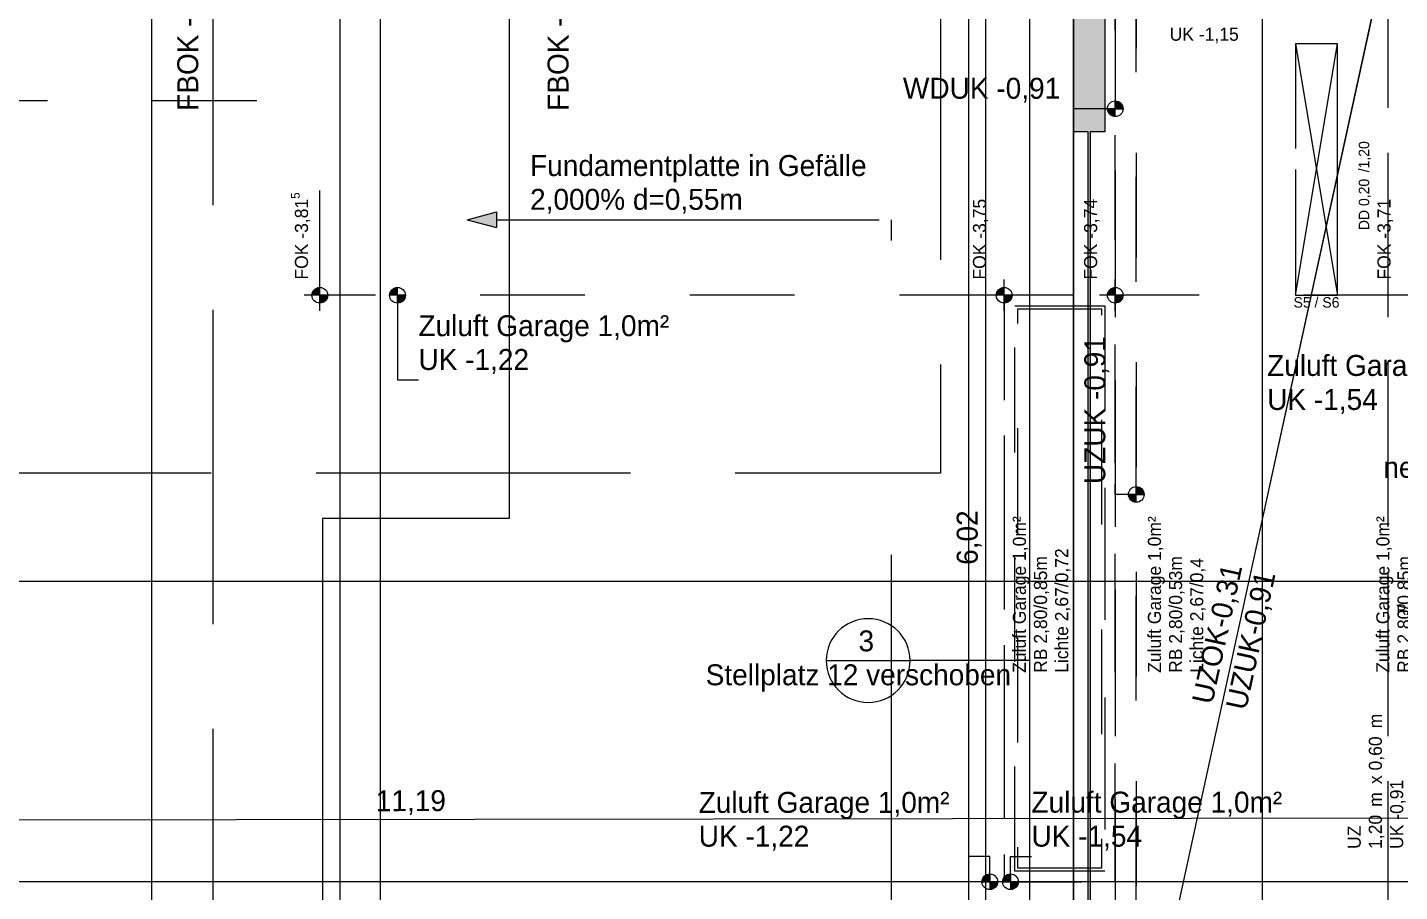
# Model space of a CAD drawing. Header units: metres. Extents: x -14 to 130, y -38 to 4.
# Drawn here: x 7.51 to 14.06, y -13.48 to -9.36 of the extents above; entities that cross this region are included whole.
import ezdxf

# ---------------------------------------------------------------- set-up
doc = ezdxf.new("R2010")
doc.units = ezdxf.units.M
doc.header["$MEASUREMENT"] = 0
for name, pattern in [('Schnittlinie', [0.006, 0.003, -0.0015, 0, -0.0015]), ('Strichliert_1_-1', [2, 1, -1]), ('Strichlinie eng', [0.002, 0.0015, -0.0005]), ('Untersicht', [0.001, 0.0005, -0.0005])]:
    doc.linetypes.add(name, pattern=pattern)
for name, color, linetype in [('-1._KG PP_3_250 Träger Unterzug', 7, 'Continuous'), ('-1._KG PP_3_270 Deckendurchbruchsymbol', 7, 'Continuous'), ('-1._KG PP_3_570 Beschriftung 3D', 7, 'Continuous'), ('-1._KG PP_3_810 Raum', 7, 'Continuous'), ('-1._KG PP_3_815 Raumbegrenzung', 7, 'Continuous'), ('-1._KG PP_3_851 Marker Schnitt', 7, 'Continuous'), ('-1._KG PP_3_860 Marker Änderung bis 26mmtt', 7, 'Continuous'), ('-1._KG PP_3_870 Dokumentation allgemein', 7, 'Continuous'), ('-1._KG PP_3_945 Einreichplan Beschriftung', 7, 'Continuous'), ('-1._KG PP_3_950 Polierplan Bemaßung', 7, 'Continuous'), ('-1._KG PP_3_970 Brandschutz', 7, 'Continuous'), ('-1._KG PP_3_Bemaßen_Sperrmaß 2D', 7, 'Continuous'), ('-1._KG PP_3_Kataster Grenzpunkte_Grenzpunkt (GP) Hausecke_Kennzeichen', 7, 'Continuous'), ('-1._KG PP_3_Kataster Grenzpunkte_Grenzpunkt (GP) Hausecke_Punktnummer', 7, 'Continuous'), ('-1._KG PP_3_Kataster Grundstücke_Grundstück', 7, 'Continuous'), ('-1._KG PP_3_Kataster Grundstücke_Grundstück_Eigentümer', 7, 'Continuous')]:
    doc.layers.add(name, color=color, linetype=linetype)
doc.styles.add('ERSTELLTER_STIL_5', font='')
doc.styles.get('ERSTELLTER_STIL_5').set_extended_font_data('Eurostile')
doc.linetypes.add('GAS', pattern='A,0,[1,415_260415_PP_VA_1_2 -1 KG1.Shx,S=0.186508,R=0,X=0,Y=0],-26.5,0', length=26.5)
doc.linetypes.add('Wolke', pattern='A,0,[3,415_260415_PP_VA_1_2 -1 KG1.Shx,S=0.00023923,R=0,X=-3.85971e-06,Y=0.000734738],-0.03,0', length=0.03)

msp = doc.modelspace()

# ---------------------------------------------------------------- hatches: boundary and pattern name
at = {"layer": '-1._KG PP_3_570 Beschriftung 3D', "linetype": 'Continuous', "lineweight": 0, "true_color": 0x191100}
h = msp.add_hatch(color=28, dxfattribs=at)
h.paths.add_polyline_path([(13.15, -8.955), (12.5, -8.955), (12.5, -9.855), (12.57, -9.855), (12.57, -14.055), (12.5, -14.055), (12.5, -14.955), (13.15, -14.955), (13.15, -14.885), (14.17, -14.885), (14.17, -14.955), (14.82, -14.955), (14.82, -14.055), (14.75, -14.055), (14.75, -9.855), (14.82, -9.855), (14.82, -8.955), (14.17, -8.955), (14.17, -9.025), (13.15, -9.025)])
h.paths.add_polyline_path([(12.58, -14.055), (12.58, -9.855), (12.65, -9.855), (12.65, -9.105), (13.15, -9.105), (13.15, -9.035), (14.17, -9.035), (14.17, -9.105), (14.67, -9.105), (14.67, -9.855), (14.74, -9.855), (14.74, -14.055), (14.67, -14.055), (14.67, -14.805), (14.17, -14.805), (14.17, -14.875), (13.15, -14.875), (13.15, -14.805), (12.65, -14.805), (12.65, -14.055)], flags=0)
at = {"layer": '-1._KG PP_3_Kataster Grenzpunkte_Grenzpunkt (GP) Hausecke_Kennzeichen', "linetype": 'Continuous', "lineweight": 13, "true_color": 0xff6400}
for points in [[(12.7, -9.7443), (12.6625, -9.7443), (12.6654, -9.7586), (12.6735, -9.7708), (12.6856, -9.7789), (12.7, -9.7818)], [(12.7, -9.7443), (12.7375, -9.7443), (12.7346, -9.7299), (12.7265, -9.7178), (12.7144, -9.7096), (12.7, -9.7068)]]:
    msp.add_hatch(color=30, dxfattribs=at).paths.add_polyline_path(points)
at = {"layer": '-1._KG PP_3_Kataster Grenzpunkte_Grenzpunkt (GP) Hausecke_Kennzeichen', "linetype": 'Continuous', "lineweight": 0, "true_color": 0x000000}
for points in [[(9.6079, -10.2746), (9.7478, -10.3121), (9.7478, -10.2371)], [(8.905, -10.635), (8.905, -10.5975), (8.8906, -10.6004), (8.8785, -10.6085), (8.8704, -10.6206), (8.8675, -10.635)], [(9.2754, -10.635), (9.2754, -10.5975), (9.2611, -10.6004), (9.2489, -10.6085), (9.2408, -10.6206), (9.2379, -10.635)], [(12.17, -10.635), (12.17, -10.5975), (12.1556, -10.6004), (12.1435, -10.6085), (12.1354, -10.6206), (12.1325, -10.635)], [(12.7, -10.635), (12.7, -10.5975), (12.6856, -10.6004), (12.6735, -10.6085), (12.6654, -10.6206), (12.6625, -10.635)], [(8.905, -10.635), (8.905, -10.6725), (8.9194, -10.6696), (8.9315, -10.6615), (8.9396, -10.6494), (8.9425, -10.635)], [(9.2754, -10.635), (9.2754, -10.6725), (9.2898, -10.6696), (9.3019, -10.6615), (9.3101, -10.6494), (9.3129, -10.635)], [(12.17, -10.635), (12.17, -10.6725), (12.1844, -10.6696), (12.1965, -10.6615), (12.2046, -10.6494), (12.2075, -10.635)], [(12.7, -10.635), (12.7, -10.6725), (12.7144, -10.6696), (12.7265, -10.6615), (12.7346, -10.6494), (12.7375, -10.635)], [(12.8, -11.586), (12.7625, -11.586), (12.7654, -11.6004), (12.7735, -11.6125), (12.7856, -11.6206), (12.8, -11.6235)], [(12.8, -11.586), (12.8375, -11.586), (12.8346, -11.5717), (12.8265, -11.5595), (12.8144, -11.5514), (12.8, -11.5485)], [(12.1013, -13.435), (12.1013, -13.3975), (12.087, -13.4004), (12.0748, -13.4085), (12.0667, -13.4206), (12.0638, -13.435)], [(12.2, -13.435), (12.2, -13.3975), (12.1856, -13.4004), (12.1735, -13.4085), (12.1654, -13.4206), (12.1625, -13.435)], [(12.1013, -13.435), (12.1013, -13.4725), (12.1157, -13.4696), (12.1279, -13.4615), (12.136, -13.4494), (12.1388, -13.435)], [(12.2, -13.435), (12.2, -13.4725), (12.2144, -13.4696), (12.2265, -13.4615), (12.2346, -13.4494), (12.2375, -13.435)]]:
    msp.add_hatch(color=18, dxfattribs=at).paths.add_polyline_path(points)

# ---------------------------------------------------------------- linework, layer by layer
at = {"layer": '-1._KG PP_3_250 Träger Unterzug', "color": 76, "linetype": 'GAS', "lineweight": 13, "ltscale": 1000, "true_color": 0x3f7f02}
msp.add_line((13.4, -8.955), (13.4, -14.47), dxfattribs=at)
at = {"layer": '-1._KG PP_3_250 Träger Unterzug', "color": 76, "linetype": 'Untersicht', "lineweight": 13, "ltscale": 1000, "true_color": 0x3f7f02, "flags": 128}
for points in [[(12.8, -8.955), (12.8, -14.47)], [(14, -8.955), (14, -14.47)], [(13.76, -9.435), (13.56, -9.435)], [(13.56, -9.435), (13.56, -10.635)], [(13.76, -10.635), (13.76, -9.435)], [(13.56, -10.635), (13.76, -10.635)]]:
    msp.add_lwpolyline(points, dxfattribs=at)
at = {"layer": '-1._KG PP_3_270 Deckendurchbruchsymbol', "color": 7, "linetype": 'Strichlinie eng', "lineweight": 13, "ltscale": 1000}
for p, q in [((13.56, -10.635), (13.76, -9.435)), ((13.56, -9.435), (13.76, -10.635))]:
    msp.add_line(p, q, dxfattribs=at)
at = {"layer": '-1._KG PP_3_270 Deckendurchbruchsymbol', "color": 7, "linetype": 'Strichlinie eng', "lineweight": 13, "ltscale": 1000, "flags": 128}
msp.add_lwpolyline([(13.76, -10.635), (13.76, -9.435), (13.56, -9.435), (13.56, -10.635)], close=True, dxfattribs=at)
at = {"layer": '-1._KG PP_3_570 Beschriftung 3D', "color": 40, "linetype": 'Continuous', "lineweight": 0, "ltscale": 1000, "true_color": 0xffb300, "flags": 128}
for points in [[(12.5, -9.855), (12.5, -8.955)], [(12.65, -9.105), (12.65, -9.855)], [(12.6504, -9.105), (12.6504, -9.855)], [(12.57, -9.855), (12.5, -9.855)], [(12.57, -14.055), (12.57, -9.855)], [(12.65, -9.855), (12.58, -9.855)], [(12.58, -9.855), (12.58, -14.055)], [(12.5804, -9.855), (12.5804, -14.055)]]:
    msp.add_lwpolyline(points, dxfattribs=at)
at = {"layer": '-1._KG PP_3_810 Raum', "color": 5, "linetype": 'Continuous', "lineweight": 0, "ltscale": 1000, "flags": 128}
msp.add_lwpolyline([(12.5, -8.955), (12.5, -14.955), (14.82, -14.955), (14.82, -8.955)], close=True, dxfattribs=at)
at = {"layer": '-1._KG PP_3_815 Raumbegrenzung', "color": 5, "linetype": 'Continuous', "lineweight": 0, "ltscale": 1000, "flags": 128}
msp.add_lwpolyline([(12.5, -14.955), (12.5, -8.955), (14.82, -8.955), (14.82, -14.955)], close=True, dxfattribs=at)
at = {"layer": '-1._KG PP_3_851 Marker Schnitt', "color": 7, "linetype": 'Schnittlinie', "lineweight": 13, "ltscale": 1000}
for p, q in [((9.8079, 3.0949), (9.8079, -11.7)), ((11.63, -5.7741), (11.63, -35.645)), ((9.8079, -11.7), (8.9179, -11.7)), ((8.9179, -11.7), (8.9179, -29.1277))]:
    msp.add_line(p, q, dxfattribs=at)
at = {"layer": '-1._KG PP_3_860 Marker Änderung bis 26mmtt', "color": 200, "linetype": 'Wolke', "lineweight": 13, "ltscale": 1000, "true_color": 0xd600ff}
msp.add_line((12.2904, -8.865), (12.2904, -15.1218), dxfattribs=at)
at = {"layer": '-1._KG PP_3_860 Marker Änderung bis 26mmtt', "color": 7, "linetype": 'Continuous', "lineweight": 13, "ltscale": 1000}
for p in [(11.3209, -12.3792), (12.2904, -12.3792)]:
    msp.add_line(p, (11.7209, -12.3792), dxfattribs=at)
for start, end in [(0, 180), (180, 0)]:
    msp.add_arc((11.5209, -12.3792), 0.2, start, end, dxfattribs=at)
at = {"layer": '-1._KG PP_3_870 Dokumentation allgemein', "color": 140, "linetype": 'Strichlinie eng', "lineweight": 0, "ltscale": 1000, "true_color": 0x00b9ff, "flags": 128}
for points in [[(8.395, -8.705), (8.395, -14.705), (5.875, -14.705), (5.875, -8.705)], [(5.8669, -8.965), (11.8669, -8.965), (11.8669, -11.485), (5.8669, -11.485)]]:
    msp.add_lwpolyline(points, close=True, dxfattribs=at)
at = {"layer": '-1._KG PP_3_970 Brandschutz', "color": 16, "linetype": 'GAS', "lineweight": 13, "ltscale": 1000, "true_color": 0x7e0000}
for p, q in [((12.22, -13.435), (6.105, -13.435)), ((12.7, -13.435), (12.17, -13.435)), ((14.15, -13.435), (12.65, -13.435))]:
    msp.add_line(p, q, dxfattribs=at)
at = {"layer": '-1._KG PP_3_970 Brandschutz', "color": 16, "linetype": 'Untersicht', "lineweight": 13, "ltscale": 1000, "true_color": 0x7e0000, "flags": 128}
for points in [[(6.105, -9.705), (8.905, -9.705)], [(8.905, -10.635), (8.905, -9.705)], [(12.17, -10.635), (8.905, -10.635)], [(12.17, -10.635), (12.17, -13.435)], [(12.7, -13.435), (12.7, -10.635)], [(14.1, -10.635), (12.7, -10.635)], [(12.22, -13.385), (12.22, -10.685)], [(12.22, -10.685), (12.65, -10.685)], [(12.65, -10.685), (12.65, -13.385)], [(12.65, -13.385), (12.22, -13.385)], [(12.17, -13.435), (6.105, -13.435)], [(14.1, -13.435), (12.7, -13.435)]]:
    msp.add_lwpolyline(points, dxfattribs=at)
for points in [[(12.7, -13.435), (12.7, -10.635), (12.17, -10.635), (12.17, -13.435)], [(12.22, -13.385), (12.22, -10.685), (12.65, -10.685), (12.65, -13.385)], [(12.635, -13.37), (12.235, -13.37), (12.235, -10.7), (12.635, -10.7)]]:
    msp.add_lwpolyline(points, close=True, dxfattribs=at)
at = {"layer": '-1._KG PP_3_Bemaßen_Sperrmaß 2D', "color": 5, "linetype": 'GAS', "lineweight": 0, "ltscale": 1000}
for p, q in [((9, 3), (9, -36)), ((12, 3), (12, -36)), ((-1.5, -12), (21, -12))]:
    msp.add_line(p, q, dxfattribs=at)
at = {"layer": '-1._KG PP_3_Kataster Grenzpunkte_Grenzpunkt (GP) Hausecke_Kennzeichen', "color": 76, "linetype": 'Continuous', "lineweight": 13, "ltscale": 1000, "true_color": 0x3f7f02}
msp.add_line((8.1042, -34.025), (8.1042, 0), dxfattribs=at)
at = {"layer": '-1._KG PP_3_Kataster Grenzpunkte_Grenzpunkt (GP) Hausecke_Kennzeichen', "color": 6, "linetype": 'Continuous', "lineweight": 13, "ltscale": 1000, "true_color": 0xfb02fe}
for p, q in [((12.0822, -14.975), (12.0822, -8.955)), ((3.9291, -13.1432), (15.1197, -13.1293))]:
    msp.add_line(p, q, dxfattribs=at)
at = {"layer": '-1._KG PP_3_Kataster Grenzpunkte_Grenzpunkt (GP) Hausecke_Kennzeichen', "color": 7, "linetype": 'Strichliert_1_-1', "lineweight": 13, "ltscale": 1000}
for p, q in [((12.8005, -14.4676), (14, -8.955)), ((14, -8.955), (13.357, -11.9092))]:
    msp.add_line(p, q, dxfattribs=at)
at = {"layer": '-1._KG PP_3_Kataster Grenzpunkte_Grenzpunkt (GP) Hausecke_Kennzeichen', "color": 30, "linetype": 'Continuous', "lineweight": 13, "ltscale": 1000, "true_color": 0xff6400}
for p, q in [((12.6, -9.7443), (12.5, -9.7443)), ((12.7, -9.7443), (12.6, -9.7443)), ((12.6625, -9.7443), (12.7375, -9.7443)), ((12.7, -9.7818), (12.7, -9.7068))]:
    msp.add_line(p, q, dxfattribs=at)
at = {"layer": '-1._KG PP_3_Kataster Grenzpunkte_Grenzpunkt (GP) Hausecke_Kennzeichen', "color": 7, "linetype": 'Continuous', "lineweight": 13, "ltscale": 1000}
for p, q in [((9.6079, -10.2746), (9.7478, -10.2371)), ((9.6079, -10.2746), (9.7478, -10.3121)), ((9.7478, -10.2371), (9.7478, -10.3121)), ((9.7478, -10.2746), (9.8079, -10.2746)), ((9.8079, -10.2746), (9.9079, -10.2746)), ((9.9079, -10.2746), (11.5738, -10.2746)), ((8.905, -10.71), (8.905, -10.56)), ((9.2754, -10.6725), (9.2754, -10.5975)), ((12.17, -10.71), (12.17, -10.56)), ((12.7, -10.71), (12.7, -10.56)), ((8.98, -10.635), (8.83, -10.635)), ((9.3129, -10.635), (9.2379, -10.635)), ((9.2754, -10.635), (9.2754, -11.0392)), ((12.245, -10.635), (12.095, -10.635)), ((12.775, -10.635), (12.625, -10.635)), ((14.175, -10.635), (14.025, -10.635)), ((9.2754, -11.0392), (9.3754, -11.0392)), ((12.7, -11.586), (12.7, -11.536)), ((12.8, -11.586), (12.7, -11.586)), ((12.7625, -11.586), (12.8375, -11.586)), ((12.8, -11.6235), (12.8, -11.5485)), ((12.1013, -13.315), (12.0013, -13.315)), ((12.1013, -13.435), (12.1013, -13.315)), ((12.2, -13.435), (12.2, -13.315)), ((12.2, -13.315), (12.3, -13.315)), ((12.1013, -13.3975), (12.1013, -13.4725)), ((12.2, -13.3975), (12.2, -13.4725)), ((12.0638, -13.435), (12.1388, -13.435)), ((12.1625, -13.435), (12.2375, -13.435))]:
    msp.add_line(p, q, dxfattribs=at)
at = {"layer": '-1._KG PP_3_Kataster Grenzpunkte_Grenzpunkt (GP) Hausecke_Kennzeichen', "color": 30, "linetype": 'Continuous', "lineweight": 13, "ltscale": 1000, "true_color": 0xff6400}
msp.add_circle((12.7, -9.7443), 0.0375, dxfattribs=at)
at = {"layer": '-1._KG PP_3_Kataster Grenzpunkte_Grenzpunkt (GP) Hausecke_Kennzeichen', "color": 7, "linetype": 'Continuous', "lineweight": 13, "ltscale": 1000}
for centre in [(8.905, -10.635), (9.2754, -10.635), (12.17, -10.635), (12.7, -10.635), (12.8, -11.586), (12.1013, -13.435), (12.2, -13.435)]:
    msp.add_circle(centre, 0.0375, dxfattribs=at)
at = {"layer": '-1._KG PP_3_Kataster Grenzpunkte_Grenzpunkt (GP) Hausecke_Punktnummer', "color": 8, "linetype": 'Continuous', "lineweight": 13, "ltscale": 1000, "true_color": 0x7e7f7f}
msp.add_line((9.1926, -7.735), (9.1926, -24.7782), dxfattribs=at)
at = {"layer": '-1._KG PP_3_Kataster Grundstücke_Grundstück', "color": 30, "linetype": 'Untersicht', "lineweight": 13, "ltscale": 1000, "true_color": 0xff6400, "flags": 128}
for points in [[(14.1, -14.47), (14.1, -8.955), (12.7, -8.955), (12.7, -14.47)], [(12.7, -14.47), (12.8, -14.47), (12.8, -8.955), (12.7, -8.955)], [(14, -14.47), (14.1, -14.47), (14.1, -8.955), (14, -8.955)]]:
    msp.add_lwpolyline(points, close=True, dxfattribs=at)
msp.add_lwpolyline([(12.7, -14.37), (12.7, -9.055)], dxfattribs=at)

# ---------------------------------------------------------------- texts
at = {"layer": '-1._KG PP_3_270 Deckendurchbruchsymbol', "color": 1, "linetype": 'Continuous', "lineweight": 0, "insert": (13.926, -10.0995), "char_height": 0.05, "attachment_point": 8, "rotation": 90, "style": 'ERSTELLTER_STIL_5'}
msp.add_mtext('\\A1;{\\pqc;\\pt0;\\fEurostile|b0|i0|c0|p0;\\W1.000000;DD 0,20\\fEurostile|b0|i0|c0|p0;\\W1.000000;\\A1{\\H.66x;\\S^  ;}\\fEurostile|b0|i0|c0|p0;\\W1.000000; /1,20\\fEurostile|b0|i0|c0|p0;\\W1.000000;\\A1{\\H.66x;\\S^  ;}\\fEurostile|b0|i0|c0|p0;\\W1.000000;\\fEurostile|b0|i0|c0|p0;\\W1.000000;\\A1{\\H.66x;\\S^  ;}}', dxfattribs=at)
at = {"layer": '-1._KG PP_3_270 Deckendurchbruchsymbol', "color": 1, "linetype": 'Continuous', "lineweight": 0, "char_height": 0.05, "style": 'ERSTELLTER_STIL_5'}
for s, insert, attachment_point in [('\\A1;{\\pqc;\\pt0;\\fEurostile|b0|i0|c0|p0;\\W1.000000;S5 / S6}', (13.66, -10.6439), 2), ('\\A1;{\\pqc;\\pt0;\\fEurostile|b0|i0|c0|p0;\\W1.000000;RAR - Aufstandsbogen BD Ø0,17\\fEurostile|b0|i0|c0|p0;\\W1.000000;\\A1{\\H.66x;\\S^  ;}\\fEurostile|b0|i0|c0|p0;\\W1.000000;\\fEurostile|b0|i0|c0|p0;\\W1.000000;\\A1{\\H.66x;\\S^  ;}\\fEurostile|b0|i0|c0|p0;\\W1.000000;\\fEurostile|b0|i0|c0|p0;\\W1.000000;\\A1{\\H.66x;\\S^  ;}}', (14.5575, -12.176), 8)]:
    msp.add_mtext(s, dxfattribs=dict(at, insert=insert, attachment_point=attachment_point))
at = {"layer": '-1._KG PP_3_860 Marker Änderung bis 26mmtt', "color": 7, "linetype": 'Continuous', "lineweight": 13, "char_height": 0.1, "style": 'ERSTELLTER_STIL_5'}
for s, insert, attachment_point in [('\\A1;{\\pql;\\fEurostile|b0|i0|c0|p0;\\W1.000000;neue Pos.}', (13.9787, -11.4067), 1), ('\\A1;{\\pql;\\fEurostile|b0|i0|c0|p0;\\W1.000000;3}', (11.4749, -12.3365), 7), ('\\A1;{\\pql;\\fEurostile|b0|i0|c0|p0;\\W1.000000;Stellplatz 12 verschoben}', (10.7458, -12.3969), 1)]:
    msp.add_mtext(s, dxfattribs=dict(at, insert=insert, attachment_point=attachment_point))
at = {"layer": '-1._KG PP_3_945 Einreichplan Beschriftung', "color": 7, "linetype": 'Continuous', "lineweight": 13, "char_height": 0.0625, "attachment_point": 1, "rotation": 90, "style": 'ERSTELLTER_STIL_5'}
for s, insert in [('\\A1;{\\pql;\\pt0,1;\\fEurostile|b0|i0|c0|p0;\\W1.000000;1,20\\fEurostile|b0|i0|c0|p0;\\W1.000000;\\A1{\\H.66x;\\S^  ;}\\fEurostile|b0|i0|c0|p0;\\W1.000000; m\\fEurostile|b0|i0|c0|p0;\\W1.000000;\\A1{\\H.66x;\\S^  ;}\\fEurostile|b0|i0|c0|p0;\\W1.000000; x \\fEurostile|b0|i0|c0|p0;\\W1.000000;\\fEurostile|b0|i0|c0|p0;\\W1.000000;\\fEurostile|b0|i0|c0|p0;\\W1.000000;\\fEurostile|b0|i0|c0|p0;\\W1.000000;\\fEurostile|b0|i0|c0|p0;\\W1.000000;0,60\\fEurostile|b0|i0|c0|p0;\\W1.000000;\\A1{\\H.66x;\\S^  ;}\\fEurostile|b0|i0|c0|p0;\\W1.000000; m\\fEurostile|b0|i0|c0|p0;\\W1.000000;\\A1{\\H.66x;\\S^  ;}\\fEurostile|b0|i0|c0|p0;\\W1.000000;\\fEurostile|b0|i0|c0|p0;\\W1.000000;\\fEurostile|b0|i0|c0|p0;\\W1.000000;\\fEurostile|b0|i0|c0|p0;\\W1.000000;\\fEurostile|b0|i0|c0|p0;\\W1.000000;\\fEurostile|b0|i0|c0|p0;\\W1.000000;\\fEurostile|b0|i0|c0|p0;\\W1.000000;\\A1{\\H.66x;\\S^  ;}\\fEurostile|b0|i0|c0|p0;\\W1.000000;\\fEurostile|b0|i0|c0|p0;\\W1.000000;\\A1{\\H.66x;\\S^  ;}\\fEurostile|b0|i0|c0|p0;\\W1.000000;\\fEurostile|b0|i0|c0|p0;\\W1.000000;\\fEurostile|b0|i0|c0|p0;\\W1.000000;\\fEurostile|b0|i0|c0|p0;\\W1.000000;\\fEurostile|b0|i0|c0|p0;\\W1.000000;\\fEurostile|b0|i0|c0|p0;\\W1.000000;\\fEurostile|b0|i0|c0|p0;\\W1.000000;\\A1{\\H.66x;\\S^  ;}\\fEurostile|b0|i0|c0|p0;\\W1.000000;\\fEurostile|b0|i0|c0|p0;\\W1.000000;\\A1{\\H.66x;\\S^  ;}\\fEurostile|b0|i0|c0|p0;\\W1.000000;\\fEurostile|b0|i0|c0|p0;\\W1.000000;\\fEurostile|b0|i0|c0|p0;\\W1.000000;\\fEurostile|b0|i0|c0|p0;\\W1.000000;\\fEurostile|b0|i0|c0|p0;\\W1.000000;\\fEurostile|b0|i0|c0|p0;\\W1.000000;\\fEurostile|b0|i0|c0|p0;\\W1.000000;\\A1{\\H.66x;\\S^  ;}\\fEurostile|b0|i0|c0|p0;\\W1.000000;\\fEurostile|b0|i0|c0|p0;\\W1.000000;\\A1{\\H.66x;\\S^  ;}\\fEurostile|b0|i0|c0|p0;\\W1.000000;\\fEurostile|b0|i0|c0|p0;\\W1.000000;\\fEurostile|b0|i0|c0|p0;\\W1.000000;\\fEurostile|b0|i0|c0|p0;\\W1.000000;\\fEurostile|b0|i0|c0|p0;\\W1.000000;\\fEurostile|b0|i0|c0|p0;\\W1.000000;\\fEurostile|b0|i0|c0|p0;\\W1.000000;\\A1{\\H.66x;\\S^  ;}\\fEurostile|b0|i0|c0|p0;\\W1.000000;}', (13.9095, -13.2781)), ('\\A1;{\\pql;\\fEurostile|b0|i0|c0|p0;\\W1.000000;UK\\fEurostile|b0|i0|c0|p0;\\W1.000000; \\fEurostile|b0|i0|c0|p0;\\W1.000000;-0,91}', (14.0111, -13.2781)), ('\\A1;{\\pql;\\pt0,1;\\fEurostile|b0|i0|c0|p0;\\W1.000000;UZ\\fEurostile|b0|i0|c0|p0;\\W1.000000;\\A1{\\H.66x;\\S^  ;}\\fEurostile|b0|i0|c0|p0;\\W1.000000;\\fEurostile|b0|i0|c0|p0;\\W1.000000;\\A1{\\H.66x;\\S^  ;}\\fEurostile|b0|i0|c0|p0;\\W1.000000;\\fEurostile|b0|i0|c0|p0;\\W1.000000;\\fEurostile|b0|i0|c0|p0;\\W1.000000;\\fEurostile|b0|i0|c0|p0;\\W1.000000;\\fEurostile|b0|i0|c0|p0;\\W1.000000;\\fEurostile|b0|i0|c0|p0;\\W1.000000;\\fEurostile|b0|i0|c0|p0;\\W1.000000;\\A1{\\H.66x;\\S^  ;}\\fEurostile|b0|i0|c0|p0;\\W1.000000;\\fEurostile|b0|i0|c0|p0;\\W1.000000;\\A1{\\H.66x;\\S^  ;}\\fEurostile|b0|i0|c0|p0;\\W1.000000;\\fEurostile|b0|i0|c0|p0;\\W1.000000;\\fEurostile|b0|i0|c0|p0;\\W1.000000;\\fEurostile|b0|i0|c0|p0;\\W1.000000;\\fEurostile|b0|i0|c0|p0;\\W1.000000;\\fEurostile|b0|i0|c0|p0;\\W1.000000;\\fEurostile|b0|i0|c0|p0;\\W1.000000;\\A1{\\H.66x;\\S^  ;}\\fEurostile|b0|i0|c0|p0;\\W1.000000;\\fEurostile|b0|i0|c0|p0;\\W1.000000;\\A1{\\H.66x;\\S^  ;}\\fEurostile|b0|i0|c0|p0;\\W1.000000;\\fEurostile|b0|i0|c0|p0;\\W1.000000;\\fEurostile|b0|i0|c0|p0;\\W1.000000;\\fEurostile|b0|i0|c0|p0;\\W1.000000;\\fEurostile|b0|i0|c0|p0;\\W1.000000;\\fEurostile|b0|i0|c0|p0;\\W1.000000;\\fEurostile|b0|i0|c0|p0;\\W1.000000;\\A1{\\H.66x;\\S^  ;}\\fEurostile|b0|i0|c0|p0;\\W1.000000;\\fEurostile|b0|i0|c0|p0;\\W1.000000;\\A1{\\H.66x;\\S^  ;}\\fEurostile|b0|i0|c0|p0;\\W1.000000;\\fEurostile|b0|i0|c0|p0;\\W1.000000;\\fEurostile|b0|i0|c0|p0;\\W1.000000;\\fEurostile|b0|i0|c0|p0;\\W1.000000;\\fEurostile|b0|i0|c0|p0;\\W1.000000;\\fEurostile|b0|i0|c0|p0;\\W1.000000;\\fEurostile|b0|i0|c0|p0;\\W1.000000;\\A1{\\H.66x;\\S^  ;}\\fEurostile|b0|i0|c0|p0;\\W1.000000;\\fEurostile|b0|i0|c0|p0;\\W1.000000;\\A1{\\H.66x;\\S^  ;}\\fEurostile|b0|i0|c0|p0;\\W1.000000;\\fEurostile|b0|i0|c0|p0;\\W1.000000;\\fEurostile|b0|i0|c0|p0;\\W1.000000;\\fEurostile|b0|i0|c0|p0;\\W1.000000;\\fEurostile|b0|i0|c0|p0;\\W1.000000;\\fEurostile|b0|i0|c0|p0;\\W1.000000;\\fEurostile|b0|i0|c0|p0;\\W1.000000;\\A1{\\H.66x;\\S^  ;}\\fEurostile|b0|i0|c0|p0;\\W1.000000;}', (13.8086, -13.2781))]:
    msp.add_mtext(s, dxfattribs=dict(at, insert=insert))
at = {"layer": '-1._KG PP_3_950 Polierplan Bemaßung', "color": 6, "linetype": 'Continuous', "lineweight": 13, "true_color": 0xfb02fe, "attachment_point": 7, "style": 'ERSTELLTER_STIL_5'}
for s, insert, char_height, width, rotation in [('\\A1;{\\pql;\\fEurostile|b0|i0|c0|p0;\\W1.000000;FBOK -3,79}', (10.11, -9.7544), 0.1, 0.730591, 90), ('\\A1;{\\pql;\\fEurostile|b0|i0|c0|p0;\\W1.000000;FOK -3,75}', (12.095, -10.56), 0.0625, 0.399582, 90), ('\\A1;{\\pql;\\fEurostile|b0|i0|c0|p0;\\W1.000000;FOK -3,74}', (12.625, -10.56), 0.0625, 0.399582, 90), ('\\A1;{\\pql;\\fEurostile|b0|i0|c0|p0;\\W1.000000;FOK -3,71}', (14.025, -10.56), 0.0625, 0.399582, 90), ('\\A1;{\\pql;\\fEurostile|b0|i0|c0|p0;\\W1.000000;6,02}', (12.0622, -11.9221), 0.1, 0.306373, 90), ('\\A1;{\\pql;\\fEurostile|b0|i0|c0|p0;\\W1.000000;11,19}', (9.172, -13.1167), 0.1, 0.398365, 0.07141)]:
    msp.add_mtext(s, dxfattribs=dict(at, insert=insert, char_height=char_height, width=width, rotation=rotation))
at = {"layer": '-1._KG PP_3_Kataster Grenzpunkte_Grenzpunkt (GP) Hausecke_Kennzeichen', "color": 6, "linetype": 'Continuous', "lineweight": 13, "true_color": 0xfb02fe, "attachment_point": 7, "rotation": 90, "style": 'ERSTELLTER_STIL_5'}
for s, insert, char_height in [('\\A1;{\\pql;\\fEurostile|b0|i0|c0|p0;\\W1.000000;FBOK -3,82\\fEurostile|b0|i0|c0|p0;\\W1.000000;\\A1{\\H.66x;\\S5^  ;}}', (8.354, -9.7544), 0.1), ('\\A1;{\\pql;\\fEurostile|b0|i0|c0|p0;\\W1.000000;FOK -3,81\\fEurostile|b0|i0|c0|p0;\\W1.000000;\\A1{\\H.66x;\\S5^  ;}}', (8.8668, -10.56), 0.0625)]:
    msp.add_mtext(s, dxfattribs=dict(at, insert=insert, char_height=char_height))
at = {"layer": '-1._KG PP_3_Kataster Grenzpunkte_Grenzpunkt (GP) Hausecke_Kennzeichen', "color": 7, "linetype": 'Continuous', "lineweight": 13, "insert": (12.9594, -9.3573), "char_height": 0.0625, "attachment_point": 1, "style": 'ERSTELLTER_STIL_5'}
msp.add_mtext('\\A1;{\\pql;\\fEurostile|b0|i0|c0|p0;\\W1.000000;UK \\fEurostile|b0|i0|c0|p0;\\W1.000000;-1,15}', dxfattribs=at)
at = {"layer": '-1._KG PP_3_Kataster Grenzpunkte_Grenzpunkt (GP) Hausecke_Kennzeichen', "color": 30, "linetype": 'Continuous', "lineweight": 13, "true_color": 0xff6400, "insert": (11.6869, -9.7153), "char_height": 0.1, "attachment_point": 7, "style": 'ERSTELLTER_STIL_5'}
msp.add_mtext('\\A1;{\\pql;\\fEurostile|b0|i0|c0|p0;\\W1.000000;WD\\fEurostile|b0|i0|c0|p0;\\W1.000000;UK \\fEurostile|b0|i0|c0|p0;\\W1.000000;-0,91}', dxfattribs=at)
at = {"layer": '-1._KG PP_3_Kataster Grenzpunkte_Grenzpunkt (GP) Hausecke_Kennzeichen', "color": 7, "linetype": 'Continuous', "lineweight": 13, "char_height": 0.1, "attachment_point": 7, "style": 'ERSTELLTER_STIL_5'}
for s, insert, line_spacing_factor in [('\\A1;{\\pql;\\fEurostile|b0|i0|c0|p0;\\W1.000000;Fundamentplatte in Gefälle\\P\\pql;\\fEurostile|b0|i0|c0|p0;\\W1.000000;2,000\\fEurostile|b0|i0|c0|p0;\\W1.000000;%\\fEurostile|b0|i0|c0|p0;\\W1.000000; d=\\fEurostile|b0|i0|c0|p0;\\W1.000000;0,55\\fEurostile|b0|i0|c0|p0;\\W1.000000;m}', (9.9079, -10.2456), 0.968161), ('\\A1;{\\pql;\\fEurostile|b0|i0|c0|p0;\\W1.000000;Zuluft Garage 1,0m²\\P\\pql;\\fEurostile|b0|i0|c0|p0;\\W1.000000;UK \\fEurostile|b0|i0|c0|p0;\\W1.000000;-1,22}', (9.3754, -11.0101), 0.968161), ('\\A1;{\\pql;\\fEurostile|b0|i0|c0|p0;\\W1.000000;Zuluft Garage 1,0m²\\P\\pql;\\fEurostile|b0|i0|c0|p0;\\W1.000000;UK \\fEurostile|b0|i0|c0|p0;\\W1.000000;-1,54}', (13.4247, -11.201), 0.974548), ('\\A1;{\\pql;\\fEurostile|b0|i0|c0|p0;\\W1.000000;Zuluft Garage 1,0m²\\P\\pql;\\fEurostile|b0|i0|c0|p0;\\W1.000000;UK \\fEurostile|b0|i0|c0|p0;\\W1.000000;-1,22}', (10.7126, -13.286), 0.968161), ('\\A1;{\\pql;\\fEurostile|b0|i0|c0|p0;\\W1.000000;Zuluft Garage 1,0m²\\P\\pql;\\fEurostile|b0|i0|c0|p0;\\W1.000000;UK \\fEurostile|b0|i0|c0|p0;\\W1.000000;-1,54}', (12.3, -13.286), 0.974548)]:
    msp.add_mtext(s, dxfattribs=dict(at, insert=insert, line_spacing_factor=line_spacing_factor))
at = {"layer": '-1._KG PP_3_Kataster Grenzpunkte_Grenzpunkt (GP) Hausecke_Kennzeichen', "color": 7, "linetype": 'Continuous', "lineweight": 13, "char_height": 0.1, "style": 'ERSTELLTER_STIL_5'}
for s, insert, attachment_point, rotation in [('\\A1;{\\pql;\\fEurostile|b0|i0|c0|p0;\\W1.000000;UZUK \\fEurostile|b0|i0|c0|p0;\\W1.000000;-0,91}', (12.671, -11.536), 7, 90), ('\\A1;{\\pql;\\pt0,1;\\fEurostile|b0|i0|c0|p0;\\W1.000000;-0,31\\fEurostile|b0|i0|c0|p0;\\W1.000000;\\A1{\\H.66x;\\S^  ;}\\fEurostile|b0|i0|c0|p0;\\W1.000000;\\fEurostile|b0|i0|c0|p0;\\W1.000000;\\A1{\\H.66x;\\S^  ;}\\fEurostile|b0|i0|c0|p0;\\W1.000000;\\fEurostile|b0|i0|c0|p0;\\W1.000000;\\fEurostile|b0|i0|c0|p0;\\W1.000000;\\fEurostile|b0|i0|c0|p0;\\W1.000000;\\fEurostile|b0|i0|c0|p0;\\W1.000000;\\fEurostile|b0|i0|c0|p0;\\W1.000000;\\fEurostile|b0|i0|c0|p0;\\W1.000000;\\A1{\\H.66x;\\S^  ;}\\fEurostile|b0|i0|c0|p0;\\W1.000000;\\fEurostile|b0|i0|c0|p0;\\W1.000000;\\A1{\\H.66x;\\S^  ;}\\fEurostile|b0|i0|c0|p0;\\W1.000000;\\fEurostile|b0|i0|c0|p0;\\W1.000000;\\fEurostile|b0|i0|c0|p0;\\W1.000000;\\fEurostile|b0|i0|c0|p0;\\W1.000000;\\fEurostile|b0|i0|c0|p0;\\W1.000000;\\fEurostile|b0|i0|c0|p0;\\W1.000000;\\fEurostile|b0|i0|c0|p0;\\W1.000000;\\A1{\\H.66x;\\S^  ;}\\fEurostile|b0|i0|c0|p0;\\W1.000000;\\fEurostile|b0|i0|c0|p0;\\W1.000000;\\A1{\\H.66x;\\S^  ;}\\fEurostile|b0|i0|c0|p0;\\W1.000000;\\fEurostile|b0|i0|c0|p0;\\W1.000000;\\fEurostile|b0|i0|c0|p0;\\W1.000000;\\fEurostile|b0|i0|c0|p0;\\W1.000000;\\fEurostile|b0|i0|c0|p0;\\W1.000000;\\fEurostile|b0|i0|c0|p0;\\W1.000000;\\fEurostile|b0|i0|c0|p0;\\W1.000000;\\A1{\\H.66x;\\S^  ;}\\fEurostile|b0|i0|c0|p0;\\W1.000000;\\fEurostile|b0|i0|c0|p0;\\W1.000000;\\fEurostile|b0|i0|c0|p0;\\W1.000000;\\fEurostile|b0|i0|c0|p0;\\W1.000000;\\fEurostile|b0|i0|c0|p0;\\W1.000000;\\fEurostile|b0|i0|c0|p0;\\W1.000000;\\fEurostile|b0|i0|c0|p0;\\W1.000000;\\fEurostile|b0|i0|c0|p0;\\W1.000000;\\fEurostile|b0|i0|c0|p0;\\W1.000000;\\fEurostile|b0|i0|c0|p0;\\W1.000000;\\fEurostile|b0|i0|c0|p0;\\W1.000000;\\fEurostile|b0|i0|c0|p0;\\W1.000000;\\fEurostile|b0|i0|c0|p0;\\W1.000000;\\fEurostile|b0|i0|c0|p0;\\W1.000000;\\fEurostile|b0|i0|c0|p0;\\W1.000000;\\fEurostile|b0|i0|c0|p0;\\W1.000000;\\fEurostile|b0|i0|c0|p0;\\W1.000000;\\fEurostile|b0|i0|c0|p0;\\W1.000000;\\fEurostile|b0|i0|c0|p0;\\W1.000000;}', (13.1438, -12.2082), 1, 77.72123), ('\\A1;{\\pql;\\pt0,1;\\fEurostile|b0|i0|c0|p0;\\W1.000000;-0,91\\fEurostile|b0|i0|c0|p0;\\W1.000000;\\A1{\\H.66x;\\S^  ;}\\fEurostile|b0|i0|c0|p0;\\W1.000000;\\fEurostile|b0|i0|c0|p0;\\W1.000000;\\A1{\\H.66x;\\S^  ;}\\fEurostile|b0|i0|c0|p0;\\W1.000000;\\fEurostile|b0|i0|c0|p0;\\W1.000000;\\fEurostile|b0|i0|c0|p0;\\W1.000000;\\fEurostile|b0|i0|c0|p0;\\W1.000000;\\fEurostile|b0|i0|c0|p0;\\W1.000000;\\fEurostile|b0|i0|c0|p0;\\W1.000000;\\fEurostile|b0|i0|c0|p0;\\W1.000000;\\A1{\\H.66x;\\S^  ;}\\fEurostile|b0|i0|c0|p0;\\W1.000000;\\fEurostile|b0|i0|c0|p0;\\W1.000000;\\A1{\\H.66x;\\S^  ;}\\fEurostile|b0|i0|c0|p0;\\W1.000000;\\fEurostile|b0|i0|c0|p0;\\W1.000000;\\fEurostile|b0|i0|c0|p0;\\W1.000000;\\fEurostile|b0|i0|c0|p0;\\W1.000000;\\fEurostile|b0|i0|c0|p0;\\W1.000000;\\fEurostile|b0|i0|c0|p0;\\W1.000000;\\fEurostile|b0|i0|c0|p0;\\W1.000000;\\A1{\\H.66x;\\S^  ;}\\fEurostile|b0|i0|c0|p0;\\W1.000000;\\fEurostile|b0|i0|c0|p0;\\W1.000000;\\A1{\\H.66x;\\S^  ;}\\fEurostile|b0|i0|c0|p0;\\W1.000000;\\fEurostile|b0|i0|c0|p0;\\W1.000000;\\fEurostile|b0|i0|c0|p0;\\W1.000000;\\fEurostile|b0|i0|c0|p0;\\W1.000000;\\fEurostile|b0|i0|c0|p0;\\W1.000000;\\fEurostile|b0|i0|c0|p0;\\W1.000000;\\fEurostile|b0|i0|c0|p0;\\W1.000000;\\A1{\\H.66x;\\S^  ;}\\fEurostile|b0|i0|c0|p0;\\W1.000000;\\fEurostile|b0|i0|c0|p0;\\W1.000000;\\fEurostile|b0|i0|c0|p0;\\W1.000000;\\fEurostile|b0|i0|c0|p0;\\W1.000000;\\fEurostile|b0|i0|c0|p0;\\W1.000000;\\fEurostile|b0|i0|c0|p0;\\W1.000000;\\fEurostile|b0|i0|c0|p0;\\W1.000000;\\fEurostile|b0|i0|c0|p0;\\W1.000000;\\fEurostile|b0|i0|c0|p0;\\W1.000000;\\fEurostile|b0|i0|c0|p0;\\W1.000000;\\fEurostile|b0|i0|c0|p0;\\W1.000000;\\fEurostile|b0|i0|c0|p0;\\W1.000000;\\fEurostile|b0|i0|c0|p0;\\W1.000000;\\fEurostile|b0|i0|c0|p0;\\W1.000000;\\fEurostile|b0|i0|c0|p0;\\W1.000000;\\fEurostile|b0|i0|c0|p0;\\W1.000000;\\fEurostile|b0|i0|c0|p0;\\W1.000000;\\fEurostile|b0|i0|c0|p0;\\W1.000000;\\fEurostile|b0|i0|c0|p0;\\W1.000000;}', (13.3026, -12.2428), 1, 77.72123), ('\\A1;{\\pqr;\\pt0,1;\\fEurostile|b0|i0|c0|p0;\\W1.000000; UZOK}', (13.1438, -12.2082), 3, 77.72123), ('\\A1;{\\pqr;\\pt0,1;\\fEurostile|b0|i0|c0|p0;\\W1.000000;UZUK}', (13.3036, -12.243), 3, 77.72123)]:
    msp.add_mtext(s, dxfattribs=dict(at, insert=insert, attachment_point=attachment_point, rotation=rotation))
at = {"layer": '-1._KG PP_3_Kataster Grundstücke_Grundstück_Eigentümer', "color": 16, "linetype": 'Continuous', "lineweight": 13, "true_color": 0x7e0000, "char_height": 0.0625, "attachment_point": 1, "rotation": 90, "line_spacing_factor": 0.968117, "style": 'ERSTELLTER_STIL_5'}
for s, insert in [('\\A1;{\\pql;\\fEurostile|b0|i0|c0|p0;\\W1.000000;Zuluft Garage 1,0m²\\P\\pql;\\fEurostile|b0|i0|c0|p0;\\W1.000000;RB \\fEurostile|b0|i0|c0|p0;\\W1.000000;2,80\\fEurostile|b0|i0|c0|p0;\\W1.000000;/\\fEurostile|b0|i0|c0|p0;\\W1.000000;0,85\\fEurostile|b0|i0|c0|p0;\\W1.000000;m\\P\\pql;\\fEurostile|b0|i0|c0|p0;\\W1.000000;Lichte \\fEurostile|b0|i0|c0|p0;\\W1.000000;2,6\\fEurostile|b0|i0|c0|p0;\\W1.000000;7/0,72}', (12.2111, -12.4377)), ('\\A1;{\\pql;\\fEurostile|b0|i0|c0|p0;\\W1.000000;Zuluft Garage 1,0m²\\P\\pql;\\fEurostile|b0|i0|c0|p0;\\W1.000000;RB \\fEurostile|b0|i0|c0|p0;\\W1.000000;2,80\\fEurostile|b0|i0|c0|p0;\\W1.000000;/\\fEurostile|b0|i0|c0|p0;\\W1.000000;0,53\\fEurostile|b0|i0|c0|p0;\\W1.000000;m\\P\\pql;\\fEurostile|b0|i0|c0|p0;\\W1.000000;Lichte 2,67/0,\\fEurostile|b0|i0|c0|p0;\\W1.000000;4}', (12.8556, -12.4377)), ('\\A1;{\\pql;\\fEurostile|b0|i0|c0|p0;\\W1.000000;Zuluft Garage 1,0m²\\P\\pql;\\fEurostile|b0|i0|c0|p0;\\W1.000000;RB \\fEurostile|b0|i0|c0|p0;\\W1.000000;2,80\\fEurostile|b0|i0|c0|p0;\\W1.000000;/\\fEurostile|b0|i0|c0|p0;\\W1.000000;0,85\\fEurostile|b0|i0|c0|p0;\\W1.000000;m\\P\\pql;\\fEurostile|b0|i0|c0|p0;\\W1.000000;Lichte \\fEurostile|b0|i0|c0|p0;\\W1.000000;2,6\\fEurostile|b0|i0|c0|p0;\\W1.000000;7/0,72}', (13.9454, -12.4377))]:
    msp.add_mtext(s, dxfattribs=dict(at, insert=insert))

doc.saveas('drawing.dxf')
